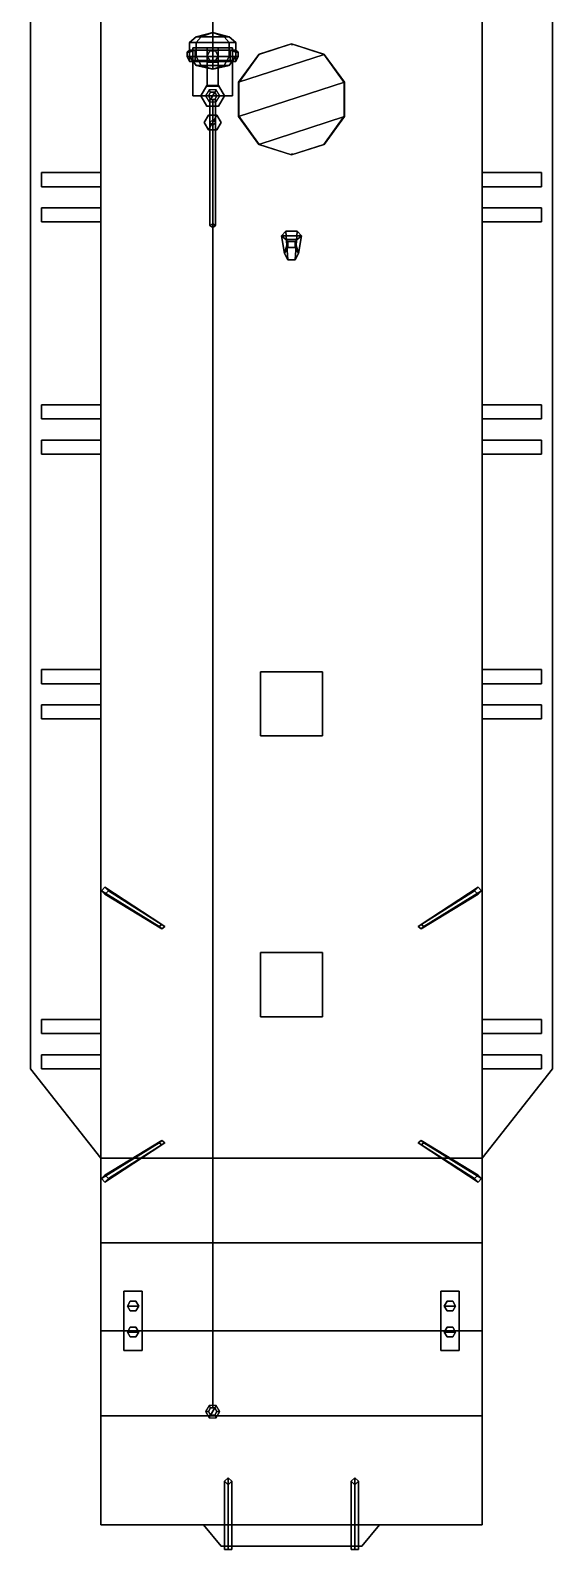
# Model space of a CAD drawing. Extents: x -3.7 to 3.7, y -18 to 18.2.
# Drawn here: x -3.71 to 3.71, y -17.96 to 3.62 of the extents above; entities that cross this region are included whole.
import ezdxf

# ---------------------------------------------------------------- set-up
doc = ezdxf.new("R2010")
doc.units = 0
doc.layers.get('0').update_dxf_attribs({"linetype": 'CONTINUOUS'})
doc.layers.add('RAILINGS', color=6, linetype='CONTINUOUS')

msp = doc.modelspace()

# ---------------------------------------------------------------- linework, layer by layer
for points in [[(-1.12, 14.2, 1.46), (-1.12, 3.37, 9.93), (-1.12, 3.37, 9.98), (-1.12, 14.25, 1.46)], [(-1.12, 14.25, 1.46), (-1.12, 3.37, 9.98), (-1.12, 3.37, 9.93), (-1.12, 14.2, 1.46)], [(-1.12, 13.937, 1.665), (-1.12, 3.23, 8.7), (-1.12, 3.19, 8.66), (-1.12, 14.2, 1.46)], [(-1.12, 14.2, 1.46), (-1.12, 3.19, 8.66), (-1.12, 3.23, 8.7), (-1.12, 13.937, 1.665)], [(-2.71, -12.4, 0.1), (-2.71, 8.91, 0.1), (-3.71, 7.65, 0.1), (-3.71, -11.13, 0.1)], [(-3.71, -11.13, -0.5), (-3.71, 7.65, -0.5), (-2.71, 8.91, -0.5), (-2.71, -12.4, -0.5)], [(-2.71, -12.4, 1.46), (-2.71, 8.91, 1.46), (-2.71, 8.91, 0.1), (-2.71, -12.4, 0.1)], [(-2.71, 8.91, -0.87), (2.71, 8.91, -0.87), (2.71, -12.4, -0.87), (-2.71, -12.4, -0.87)], [(2.71, -17.61, 1.46), (2.71, 8.91, 1.46), (-2.71, 8.91, 1.46), (-2.71, -17.61, 1.46)], [(-2.71, -12.4, -0.5), (-2.71, 8.91, -0.5), (-2.71, 8.91, -0.87), (-2.71, -12.4, -0.87)], [(2.71, -12.4, 0.1), (2.71, 8.91, 0.1), (2.71, 8.91, 1.46), (2.71, -12.4, 1.46)], [(2.71, 8.91, 0.1), (2.71, -12.4, 0.1), (3.71, -11.13, 0.1), (3.71, 7.65, 0.1)], [(3.71, 7.65, -0.5), (3.71, -11.13, -0.5), (2.71, -12.4, -0.5), (2.71, 8.91, -0.5)], [(2.71, -12.4, -0.87), (2.71, 8.91, -0.87), (2.71, 8.91, -0.5), (2.71, -12.4, -0.5)], [(-3.71, 7.65, 0.1), (-3.71, 7.65, -0.5), (-3.71, -11.13, -0.5), (-3.71, -11.13, 0.1)], [(3.71, -11.13, 0.1), (3.71, -11.13, -0.5), (3.71, 7.65, -0.5), (3.71, 7.65, 0.1)], [(-1.285, 3.53, 4.955), (-1.353, 3.45, 4.887), (-1.45, 3.45, 5.12), (-1.353, 3.53, 5.12)], [(-1.353, 3.53, 5.12), (-1.45, 3.45, 5.12), (-1.353, 3.45, 5.353), (-1.285, 3.53, 5.285)], [(-1.12, 3.59, 5.12), (-1.285, 3.53, 4.955), (-1.353, 3.53, 5.12), (-1.12, 3.59, 5.12)], [(-1.12, 3.59, 5.12), (-1.353, 3.53, 5.12), (-1.285, 3.53, 5.285), (-1.12, 3.59, 5.12)], [(-1.12, 3.53, 4.887), (-1.12, 3.45, 4.79), (-1.353, 3.45, 4.887), (-1.285, 3.53, 4.955)], [(-1.285, 3.53, 5.285), (-1.353, 3.45, 5.353), (-1.12, 3.45, 5.45), (-1.12, 3.53, 5.353)], [(-1.12, 3.59, 5.12), (-1.12, 3.53, 4.887), (-1.285, 3.53, 4.955), (-1.12, 3.59, 5.12)], [(-1.12, 3.59, 5.12), (-1.285, 3.53, 5.285), (-1.12, 3.53, 5.353), (-1.12, 3.59, 5.12)], [(-1.12, 3.59, 5.12), (-0.887, 3.53, 5.12), (-0.955, 3.53, 4.955), (-1.12, 3.59, 5.12)], [(-1.12, 3.59, 5.12), (-0.955, 3.53, 4.955), (-1.12, 3.53, 4.887), (-1.12, 3.59, 5.12)], [(-1.12, 3.59, 5.12), (-1.12, 3.53, 5.353), (-0.955, 3.53, 5.285), (-1.12, 3.59, 5.12)], [(-1.12, 3.59, 5.12), (-0.955, 3.53, 5.285), (-0.887, 3.53, 5.12), (-1.12, 3.59, 5.12)], [(-0.955, 3.53, 4.955), (-0.887, 3.45, 4.887), (-1.12, 3.45, 4.79), (-1.12, 3.53, 4.887)], [(-1.12, 3.53, 5.353), (-1.12, 3.45, 5.45), (-0.887, 3.45, 5.353), (-0.955, 3.53, 5.285)], [(-0.887, 3.53, 5.12), (-0.79, 3.45, 5.12), (-0.887, 3.45, 4.887), (-0.955, 3.53, 4.955)], [(-0.955, 3.53, 5.285), (-0.887, 3.45, 5.353), (-0.79, 3.45, 5.12), (-0.887, 3.53, 5.12)], [(-1.37, 3.34, 4.75), (-1.45, 3.34, 4.75), (-1.48, 3.31, 5.12), (-1.45, 3.31, 5.12)], [(-1.48, 3.25, 5.12), (-1.48, 3.31, 5.12), (-1.45, 3.34, 4.75), (-1.45, 3.18, 4.75)], [(-1.45, 3.31, 5.12), (-1.48, 3.31, 5.12), (-1.48, 3.25, 5.12), (-1.45, 3.25, 5.12)], [(-1.45, 3.25, 5.12), (-1.48, 3.25, 5.12), (-1.45, 3.18, 4.75), (-1.37, 3.18, 4.75)], [(-1.45, 3.25, 5.12), (-1.353, 3.25, 5.353), (-1.353, 3.45, 5.353), (-1.45, 3.45, 5.12)], [(-1.353, 3.25, 4.887), (-1.45, 3.25, 5.12), (-1.45, 3.45, 5.12), (-1.353, 3.45, 4.887)], [(-1.45, 3.34, 4.75), (-1.45, 3.34, 4.67), (-1.45, 3.18, 4.67), (-1.45, 3.18, 4.75)], [(-0.79, 3.34, 4.75), (-0.79, 3.34, 4.67), (-1.45, 3.34, 4.67), (-1.45, 3.34, 4.75)], [(-1.45, 3.18, 4.67), (-1.45, 3.34, 4.67), (-0.79, 3.34, 4.67), (-0.79, 3.18, 4.67)], [(-1.37, 3.18, 4.75), (-1.37, 3.34, 4.75), (-1.45, 3.31, 5.12), (-1.45, 3.25, 5.12)], [(-1.285, 3.12, 5.285), (-1.353, 3.25, 5.353), (-1.45, 3.25, 5.12), (-1.353, 3.12, 5.12)], [(-1.353, 3.12, 5.12), (-1.45, 3.25, 5.12), (-1.353, 3.25, 4.887), (-1.285, 3.12, 4.955)], [(-1.4, 3.37, 8.77), (-1.4, 3.19, 8.66), (-1.4, 2.69, 8.66), (-1.4, 2.69, 8.77)], [(-0.84, 3.37, 8.77), (-0.84, 3.19, 8.66), (-1.4, 3.19, 8.66), (-1.4, 3.37, 8.77)], [(-0.84, 2.69, 8.77), (-0.84, 3.37, 8.77), (-1.4, 3.37, 8.77), (-1.4, 2.69, 8.77)], [(-0.87, 3.18, 4.75), (-0.87, 3.34, 4.75), (-1.37, 3.34, 4.75), (-1.37, 3.18, 4.75)], [(-1.353, 3.25, 5.353), (-1.12, 3.25, 5.45), (-1.12, 3.45, 5.45), (-1.353, 3.45, 5.353)], [(-1.12, 3.25, 4.79), (-1.353, 3.25, 4.887), (-1.353, 3.45, 4.887), (-1.12, 3.45, 4.79)], [(-1.12, 3.12, 5.353), (-1.12, 3.25, 5.45), (-1.353, 3.25, 5.353), (-1.285, 3.12, 5.285)], [(-1.285, 3.12, 4.955), (-1.353, 3.25, 4.887), (-1.12, 3.25, 4.79), (-1.12, 3.12, 4.887)], [(-1.2, 3.17, 4.36), (-1.2, 3.37, 4.36), (-1.2, 2.83, 4.12), (-1.2, 2.83, 4.31)], [(-1.2, 2.83, 4.12), (-1.2, 3.37, 4.36), (-1.04, 3.37, 4.36), (-1.04, 2.83, 4.12)], [(-1.04, 3.17, 4.36), (-1.04, 3.37, 4.36), (-1.2, 3.37, 4.36), (-1.2, 3.17, 4.36)], [(-1.16, 3.329, 4.36), (-1.2, 3.26, 4.36), (-1.2, 3.26, 4.67), (-1.16, 3.329, 4.67)], [(-1.2, 3.26, 4.36), (-1.16, 3.191, 4.36), (-1.16, 3.191, 4.67), (-1.2, 3.26, 4.67)], [(-1.08, 3.329, 4.36), (-1.16, 3.329, 4.36), (-1.16, 3.329, 4.67), (-1.08, 3.329, 4.67)], [(-1.12, 3.25, 5.45), (-0.887, 3.25, 5.353), (-0.887, 3.45, 5.353), (-1.12, 3.45, 5.45)], [(-0.887, 3.25, 4.887), (-1.12, 3.25, 4.79), (-1.12, 3.45, 4.79), (-0.887, 3.45, 4.887)], [(-0.955, 3.12, 5.285), (-0.887, 3.25, 5.353), (-1.12, 3.25, 5.45), (-1.12, 3.12, 5.353)], [(-1.12, 3.12, 4.887), (-1.12, 3.25, 4.79), (-0.887, 3.25, 4.887), (-0.955, 3.12, 4.955)], [(-1.04, 3.26, 4.36), (-1.08, 3.329, 4.36), (-1.08, 3.329, 4.67), (-1.04, 3.26, 4.67)], [(-1.08, 3.191, 4.36), (-1.04, 3.26, 4.36), (-1.04, 3.26, 4.67), (-1.08, 3.191, 4.67)], [(-1.04, 2.83, 4.12), (-1.04, 3.37, 4.36), (-1.04, 3.17, 4.36), (-1.04, 2.83, 4.31)], [(-0.887, 3.12, 5.12), (-0.79, 3.25, 5.12), (-0.887, 3.25, 5.353), (-0.955, 3.12, 5.285)], [(-0.955, 3.12, 4.955), (-0.887, 3.25, 4.887), (-0.79, 3.25, 5.12), (-0.887, 3.12, 5.12)], [(-0.887, 3.25, 5.353), (-0.79, 3.25, 5.12), (-0.79, 3.45, 5.12), (-0.887, 3.45, 5.353)], [(-0.79, 3.25, 5.12), (-0.887, 3.25, 4.887), (-0.887, 3.45, 4.887), (-0.79, 3.45, 5.12)], [(-0.87, 3.34, 4.75), (-0.87, 3.18, 4.75), (-0.79, 3.25, 5.12), (-0.79, 3.31, 5.12)], [(-0.79, 3.31, 5.12), (-0.76, 3.31, 5.12), (-0.79, 3.34, 4.75), (-0.87, 3.34, 4.75)], [(-0.87, 3.18, 4.75), (-0.79, 3.18, 4.75), (-0.76, 3.25, 5.12), (-0.79, 3.25, 5.12)], [(-0.84, 2.69, 8.66), (-0.84, 3.19, 8.66), (-0.84, 3.37, 8.77), (-0.84, 2.69, 8.77)], [(-0.79, 3.18, 4.67), (-0.79, 3.34, 4.67), (-0.79, 3.34, 4.75), (-0.79, 3.18, 4.75)], [(-0.76, 3.31, 5.12), (-0.76, 3.25, 5.12), (-0.79, 3.18, 4.75), (-0.79, 3.34, 4.75)], [(-0.79, 3.25, 5.12), (-0.76, 3.25, 5.12), (-0.76, 3.31, 5.12), (-0.79, 3.31, 5.12)], [(0, 3.43, 3.32), (-0.464, 3.279, 3.32), (-0.751, 2.884, 3.32), (0.464, 3.279, 3.32)], [(-0.751, 2.884, 3.32), (-0.464, 3.279, 3.32), (-0.464, 3.279, 1.46), (-0.751, 2.884, 1.46)], [(0.464, 3.279, 3.32), (-0.751, 2.884, 3.32), (-0.751, 2.396, 3.32), (0.751, 2.884, 3.32)], [(-0.464, 3.279, 3.32), (0, 3.43, 3.32), (0, 3.43, 1.46), (-0.464, 3.279, 1.46)], [(0, 3.43, 3.32), (0.464, 3.279, 3.32), (0.464, 3.279, 1.46), (0, 3.43, 1.46)], [(0.464, 3.279, 3.32), (0.751, 2.884, 3.32), (0.751, 2.884, 1.46), (0.464, 3.279, 1.46)], [(-1.45, 3.18, 4.75), (-1.45, 3.18, 4.67), (-0.79, 3.18, 4.67), (-0.79, 3.18, 4.75)], [(-1.4, 2.69, 8.66), (-1.4, 3.19, 8.66), (-0.84, 3.19, 8.66), (-0.84, 2.69, 8.66)], [(-1.12, 3.07, 5.12), (-1.285, 3.12, 5.285), (-1.353, 3.12, 5.12), (-1.12, 3.07, 5.12)], [(-1.12, 3.07, 5.12), (-1.353, 3.12, 5.12), (-1.285, 3.12, 4.955), (-1.12, 3.07, 5.12)], [(-1.12, 3.07, 5.12), (-1.12, 3.12, 5.353), (-1.285, 3.12, 5.285), (-1.12, 3.07, 5.12)], [(-1.12, 3.07, 5.12), (-1.285, 3.12, 4.955), (-1.12, 3.12, 4.887), (-1.12, 3.07, 5.12)], [(-1.04, 2.83, 4.31), (-1.04, 3.17, 4.36), (-1.2, 3.17, 4.36), (-1.2, 2.83, 4.31)], [(-1.16, 3.191, 4.36), (-1.08, 3.191, 4.36), (-1.08, 3.191, 4.67), (-1.16, 3.191, 4.67)], [(-1.12, 3.07, 5.12), (-0.887, 3.12, 5.12), (-0.955, 3.12, 5.285), (-1.12, 3.07, 5.12)], [(-1.12, 3.07, 5.12), (-0.955, 3.12, 5.285), (-1.12, 3.12, 5.353), (-1.12, 3.07, 5.12)], [(-1.12, 3.07, 5.12), (-1.12, 3.12, 4.887), (-0.955, 3.12, 4.955), (-1.12, 3.07, 5.12)], [(-1.12, 3.07, 5.12), (-0.955, 3.12, 4.955), (-0.887, 3.12, 5.12), (-1.12, 3.07, 5.12)], [(-1.205, 2.837, 4.11), (-1.29, 2.69, 4.11), (-1.29, 2.69, 4.31), (-1.205, 2.837, 4.31)], [(-1.29, 2.69, 4.31), (-0.95, 2.69, 4.31), (-1.035, 2.837, 4.31), (-1.205, 2.837, 4.31)], [(-1.205, 2.837, 4.11), (-1.035, 2.837, 4.11), (-0.95, 2.69, 4.11), (-1.29, 2.69, 4.11)], [(-1.035, 2.837, 4.11), (-1.205, 2.837, 4.11), (-1.205, 2.837, 4.31), (-1.035, 2.837, 4.31)], [(-0.95, 2.69, 4.11), (-1.035, 2.837, 4.11), (-1.035, 2.837, 4.31), (-0.95, 2.69, 4.31)], [(-0.751, 2.396, 3.32), (-0.751, 2.884, 3.32), (-0.751, 2.884, 1.46), (-0.751, 2.396, 1.46)], [(0.751, 2.884, 3.32), (-0.751, 2.396, 3.32), (-0.464, 2.001, 3.32), (0.751, 2.396, 3.32)], [(0.751, 2.884, 3.32), (0.751, 2.396, 3.32), (0.751, 2.396, 1.46), (0.751, 2.884, 1.46)], [(-1.4, 2.69, 8.77), (-1.4, 2.69, 8.66), (-0.84, 2.69, 8.66), (-0.84, 2.69, 8.77)], [(-1.29, 2.69, 4.11), (-1.205, 2.543, 4.11), (-1.205, 2.543, 4.31), (-1.29, 2.69, 4.31)], [(-1.205, 2.543, 4.31), (-1.035, 2.543, 4.31), (-0.95, 2.69, 4.31), (-1.29, 2.69, 4.31)], [(-1.29, 2.69, 4.11), (-0.95, 2.69, 4.11), (-1.035, 2.543, 4.11), (-1.205, 2.543, 4.11)], [(-1.17, 2.777, 1.46), (-1.22, 2.69, 1.46), (-1.18, 2.69, 10.87), (-1.15, 2.742, 10.87)], [(-1.22, 2.69, 1.46), (-1.17, 2.603, 1.46), (-1.15, 2.638, 10.87), (-1.18, 2.69, 10.87)], [(-1.15, 2.638, 10.87), (-1.09, 2.742, 10.87), (-1.15, 2.742, 10.87), (-1.18, 2.69, 10.87)], [(-1.07, 2.777, 1.46), (-1.17, 2.777, 1.46), (-1.15, 2.742, 10.87), (-1.09, 2.742, 10.87)], [(-1.17, 2.603, 1.46), (-1.07, 2.603, 1.46), (-1.09, 2.638, 10.87), (-1.15, 2.638, 10.87)], [(-1.16, 0.85, 8.18), (-1.12, 0.87, 8.22), (-1.12, 2.64, 6.78), (-1.16, 2.64, 6.74)], [(-1.12, 0.82, 8.14), (-1.16, 0.85, 8.18), (-1.16, 2.64, 6.74), (-1.12, 2.64, 6.7)], [(-1.09, 2.638, 10.87), (-1.06, 2.69, 10.87), (-1.09, 2.742, 10.87), (-1.15, 2.638, 10.87)], [(-1.12, -14.065, 7.264), (-1.12, 2.64, 9.82), (-1.12, 2.64, 9.87), (-1.12, -14.07, 7.31)], [(-1.12, -14.07, 7.31), (-1.12, 2.64, 9.87), (-1.12, 2.64, 9.82), (-1.12, -14.065, 7.264)], [(-1.12, -14.01, 6.76), (-1.12, 2.64, 9.56), (-1.12, 2.64, 9.52), (-1.12, -14.01, 6.72)], [(-1.12, -14.01, 6.72), (-1.12, 2.64, 9.52), (-1.12, 2.64, 9.56), (-1.12, -14.01, 6.76)], [(-1.12, 0.87, 8.22), (-1.08, 0.85, 8.18), (-1.08, 2.64, 6.74), (-1.12, 2.64, 6.78)], [(-1.08, 0.85, 8.18), (-1.12, 0.82, 8.14), (-1.12, 2.64, 6.7), (-1.08, 2.64, 6.74)], [(-1.12, 0.96, 8.11), (-1.12, 2.64, 8.56), (-1.12, 2.64, 8.6), (-1.12, 0.96, 8.15)], [(-1.12, 0.96, 8.15), (-1.12, 2.64, 8.6), (-1.12, 2.64, 8.56), (-1.12, 0.96, 8.11)], [(-1.02, 2.69, 1.46), (-1.07, 2.777, 1.46), (-1.09, 2.742, 10.87), (-1.06, 2.69, 10.87)], [(-1.07, 2.603, 1.46), (-1.02, 2.69, 1.46), (-1.06, 2.69, 10.87), (-1.09, 2.638, 10.87)], [(-1.035, 2.543, 4.11), (-0.95, 2.69, 4.11), (-0.95, 2.69, 4.31), (-1.035, 2.543, 4.31)], [(-1.18, 2.414, 1.46), (-1.24, 2.31, 1.46), (-1.24, 2.31, 2.11), (-1.18, 2.414, 2.11)], [(-1.18, 2.206, 2.11), (-1.06, 2.414, 2.11), (-1.18, 2.414, 2.11), (-1.24, 2.31, 2.11)], [(-1.205, 2.543, 4.11), (-1.035, 2.543, 4.11), (-1.035, 2.543, 4.31), (-1.205, 2.543, 4.31)], [(-1.06, 2.414, 1.46), (-1.18, 2.414, 1.46), (-1.18, 2.414, 2.11), (-1.06, 2.414, 2.11)], [(-1.06, 2.206, 2.11), (-1, 2.31, 2.11), (-1.06, 2.414, 2.11), (-1.18, 2.206, 2.11)], [(-1, 2.31, 1.46), (-1.06, 2.414, 1.46), (-1.06, 2.414, 2.11), (-1, 2.31, 2.11)], [(-0.464, 2.001, 3.32), (-0.751, 2.396, 3.32), (-0.751, 2.396, 1.46), (-0.464, 2.001, 1.46)], [(0.751, 2.396, 3.32), (-0.464, 2.001, 3.32), (0, 1.85, 3.32), (0.464, 2.001, 3.32)], [(0.751, 2.396, 3.32), (0.464, 2.001, 3.32), (0.464, 2.001, 1.46), (0.751, 2.396, 1.46)], [(-1.24, 2.31, 1.46), (-1.18, 2.206, 1.46), (-1.18, 2.206, 2.11), (-1.24, 2.31, 2.11)], [(-1.18, 2.206, 1.46), (-1.06, 2.206, 1.46), (-1.06, 2.206, 2.11), (-1.18, 2.206, 2.11)], [(-1.12, 2.35, 2.11), (-1.16, 2.31, 2.11), (-1.16, 2.31, 2.27), (-1.12, 2.35, 2.27)], [(-1.12, 2.27, 2.27), (-1.08, 2.31, 2.27), (-1.12, 2.35, 2.27), (-1.16, 2.31, 2.27)], [(-1.16, 2.31, 2.11), (-1.12, 2.27, 2.11), (-1.12, 2.27, 2.27), (-1.16, 2.31, 2.27)], [(-1.08, 2.31, 2.11), (-1.12, 2.35, 2.11), (-1.12, 2.35, 2.27), (-1.08, 2.31, 2.27)], [(-1.12, 2.27, 2.11), (-1.08, 2.31, 2.11), (-1.08, 2.31, 2.27), (-1.12, 2.27, 2.27)], [(-1.12, -13.233, 7.391), (-1.12, 2.27, 2.26), (-1.12, 2.27, 2.23), (-1.12, -13.411, 7.364)], [(-1.12, -13.411, 7.364), (-1.12, 2.27, 2.23), (-1.12, 2.27, 2.26), (-1.12, -13.233, 7.391)], [(-1.12, -13.303, 6.839), (-1.12, 2.27, 2.23), (-1.12, 1.26, 2.561), (-1.12, -13.18, 6.86)], [(-1.12, -13.18, 6.86), (-1.12, 1.26, 2.561), (-1.12, 2.27, 2.23), (-1.12, -13.303, 6.839)], [(-1.06, 2.206, 1.46), (-1, 2.31, 1.46), (-1, 2.31, 2.11), (-1.06, 2.206, 2.11)], [(0, 1.85, 3.32), (-0.464, 2.001, 3.32), (-0.464, 2.001, 1.46), (0, 1.85, 1.46)], [(0.464, 2.001, 3.32), (0, 1.85, 3.32), (0, 1.85, 1.46), (0.464, 2.001, 1.46)], [(-3.55, 1.4, 0.1), (-3.55, 1.6, 0.1), (-2.71, 1.6, 0.75), (-2.71, 1.4, 0.75)], [(-2.71, 1.4, 0.75), (-2.71, 1.6, 0.75), (-3.55, 1.6, 0.1), (-3.55, 1.4, 0.1)], [(2.71, 1.4, 0.75), (2.71, 1.6, 0.75), (3.55, 1.6, 0.1), (3.55, 1.4, 0.1)], [(3.55, 1.4, 0.1), (3.55, 1.6, 0.1), (2.71, 1.6, 0.75), (2.71, 1.4, 0.75)], [(-3.55, 0.9, 0.1), (-3.55, 1.1, 0.1), (-2.71, 1.1, 0.75), (-2.71, 0.9, 0.75)], [(-2.71, 0.9, 0.75), (-2.71, 1.1, 0.75), (-3.55, 1.1, 0.1), (-3.55, 0.9, 0.1)], [(2.71, 0.9, 0.75), (2.71, 1.1, 0.75), (3.55, 1.1, 0.1), (3.55, 0.9, 0.1)], [(3.55, 0.9, 0.1), (3.55, 1.1, 0.1), (2.71, 1.1, 0.75), (2.71, 0.9, 0.75)], [(-1.16, 0.85, 8.18), (-1.12, 0.82, 8.14), (-1.08, 0.85, 8.18), (-1.12, 0.87, 8.22)], [(-0.1, 0.45, 2.84), (-0.05, 0.363, 2.99), (-0.08, 0.77, 3.26), (-0.14, 0.7, 2.88)], [(-0.08, 0.77, 3.26), (0.08, 0.77, 3.26), (0.14, 0.7, 2.88), (-0.14, 0.7, 2.88)], [(-0.05, 0.62, 2.53), (-0.1, 0.45, 2.84), (-0.14, 0.7, 2.88), (-0.08, 0.65, 2.55)], [(-0.14, 0.7, 2.88), (0.14, 0.7, 2.88), (0.08, 0.65, 2.55), (-0.08, 0.65, 2.55)], [(-0.05, 0.363, 2.99), (0.05, 0.363, 2.99), (0.08, 0.77, 3.26), (-0.08, 0.77, 3.26)], [(0.05, 0.62, 2.53), (-0.05, 0.62, 2.53), (-0.08, 0.65, 2.55), (0.08, 0.65, 2.55)], [(0.05, 0.363, 2.99), (0.1, 0.45, 2.84), (0.14, 0.7, 2.88), (0.08, 0.77, 3.26)], [(0.1, 0.45, 2.84), (0.05, 0.62, 2.53), (0.08, 0.65, 2.55), (0.14, 0.7, 2.88)], [(-0.05, 0.537, 2.46), (-0.1, 0.45, 2.46), (-0.1, 0.45, 2.84), (-0.05, 0.62, 2.53)], [(-0.05, 0.537, 1.46), (-0.1, 0.45, 1.46), (-0.1, 0.45, 2.46), (-0.05, 0.537, 2.46)], [(-0.1, 0.45, 1.46), (-0.05, 0.363, 1.46), (-0.05, 0.363, 2.46), (-0.1, 0.45, 2.46)], [(-0.1, 0.45, 2.46), (-0.05, 0.363, 2.46), (-0.05, 0.363, 2.99), (-0.1, 0.45, 2.84)], [(0.05, 0.537, 2.46), (-0.05, 0.537, 2.46), (-0.05, 0.62, 2.53), (0.05, 0.62, 2.53)], [(0.05, 0.537, 1.46), (-0.05, 0.537, 1.46), (-0.05, 0.537, 2.46), (0.05, 0.537, 2.46)], [(0.1, 0.45, 2.46), (0.05, 0.537, 2.46), (0.05, 0.62, 2.53), (0.1, 0.45, 2.84)], [(0.1, 0.45, 1.46), (0.05, 0.537, 1.46), (0.05, 0.537, 2.46), (0.1, 0.45, 2.46)], [(0.05, 0.363, 1.46), (0.1, 0.45, 1.46), (0.1, 0.45, 2.46), (0.05, 0.363, 2.46)], [(0.05, 0.363, 2.46), (0.1, 0.45, 2.46), (0.1, 0.45, 2.84), (0.05, 0.363, 2.99)], [(-0.05, 0.363, 1.46), (0.05, 0.363, 1.46), (0.05, 0.363, 2.46), (-0.05, 0.363, 2.46)], [(-0.05, 0.363, 2.46), (0.05, 0.363, 2.46), (0.05, 0.363, 2.99), (-0.05, 0.363, 2.99)], [(-2.71, -1.9, 0.75), (-2.71, -1.7, 0.75), (-3.55, -1.7, 0.1), (-3.55, -1.9, 0.1)], [(-3.55, -1.9, 0.1), (-3.55, -1.7, 0.1), (-2.71, -1.7, 0.75), (-2.71, -1.9, 0.75)], [(3.55, -1.9, 0.1), (3.55, -1.7, 0.1), (2.71, -1.7, 0.75), (2.71, -1.9, 0.75)], [(2.71, -1.9, 0.75), (2.71, -1.7, 0.75), (3.55, -1.7, 0.1), (3.55, -1.9, 0.1)], [(-2.71, -2.4, 0.75), (-2.71, -2.2, 0.75), (-3.55, -2.2, 0.1), (-3.55, -2.4, 0.1)], [(-3.55, -2.4, 0.1), (-3.55, -2.2, 0.1), (-2.71, -2.2, 0.75), (-2.71, -2.4, 0.75)], [(3.55, -2.4, 0.1), (3.55, -2.2, 0.1), (2.71, -2.2, 0.75), (2.71, -2.4, 0.75)], [(2.71, -2.4, 0.75), (2.71, -2.2, 0.75), (3.55, -2.2, 0.1), (3.55, -2.4, 0.1)], [(-3.55, -5.66, 0.1), (-3.55, -5.46, 0.1), (-2.71, -5.46, 0.75), (-2.71, -5.66, 0.75)], [(-2.71, -5.66, 0.75), (-2.71, -5.46, 0.75), (-3.55, -5.46, 0.1), (-3.55, -5.66, 0.1)], [(0.44, -6.4, 1.57), (0.44, -5.49, 1.57), (-0.44, -5.49, 1.57), (-0.44, -6.4, 1.57)], [(0.44, -5.49, 1.57), (0.44, -5.49, 1.46), (-0.44, -5.49, 1.46), (-0.44, -5.49, 1.57)], [(-0.44, -5.49, 1.57), (-0.44, -5.49, 1.46), (-0.44, -6.4, 1.46), (-0.44, -6.4, 1.57)], [(0.44, -6.4, 1.46), (0.44, -5.49, 1.46), (0.44, -5.49, 1.57), (0.44, -6.4, 1.57)], [(2.71, -5.66, 0.75), (2.71, -5.46, 0.75), (3.55, -5.46, 0.1), (3.55, -5.66, 0.1)], [(3.55, -5.66, 0.1), (3.55, -5.46, 0.1), (2.71, -5.46, 0.75), (2.71, -5.66, 0.75)], [(-3.55, -6.16, 0.1), (-3.55, -5.96, 0.1), (-2.71, -5.96, 0.75), (-2.71, -6.16, 0.75)], [(-2.71, -6.16, 0.75), (-2.71, -5.96, 0.75), (-3.55, -5.96, 0.1), (-3.55, -6.16, 0.1)], [(2.71, -6.16, 0.75), (2.71, -5.96, 0.75), (3.55, -5.96, 0.1), (3.55, -6.16, 0.1)], [(3.55, -6.16, 0.1), (3.55, -5.96, 0.1), (2.71, -5.96, 0.75), (2.71, -6.16, 0.75)], [(-0.44, -6.4, 1.57), (-0.44, -6.4, 1.46), (0.44, -6.4, 1.46), (0.44, -6.4, 1.57)], [(-2.65, -8.55, 1.46), (-2.7, -8.6, 1.46), (-2.7, -8.6, 3.149), (-2.65, -8.55, 3.19)], [(-1.88, -9.11, 3.82), (-1.84, -9.08, 3.88), (-2.65, -8.55, 3.19), (-2.7, -8.6, 3.149)], [(-2.7, -8.6, 1.46), (-2.65, -8.65, 1.46), (-2.65, -8.65, 3.108), (-2.7, -8.6, 3.149)], [(-1.84, -9.14, 3.75), (-1.88, -9.11, 3.82), (-2.7, -8.6, 3.149), (-2.65, -8.65, 3.108)], [(-2.6, -8.6, 1.46), (-2.65, -8.55, 1.46), (-2.65, -8.55, 3.19), (-2.6, -8.6, 3.149)], [(-1.84, -9.08, 3.88), (-1.8, -9.11, 3.82), (-2.6, -8.6, 3.149), (-2.65, -8.55, 3.19)], [(-2.65, -8.65, 1.46), (-2.6, -8.6, 1.46), (-2.6, -8.6, 3.149), (-2.65, -8.65, 3.108)], [(-1.8, -9.11, 3.82), (-1.84, -9.14, 3.75), (-2.65, -8.65, 3.108), (-2.6, -8.6, 3.149)], [(1.8, -9.11, 3.82), (1.84, -9.08, 3.88), (2.65, -8.55, 3.19), (2.6, -8.6, 3.149)], [(1.84, -9.14, 3.75), (1.8, -9.11, 3.82), (2.6, -8.6, 3.149), (2.65, -8.65, 3.108)], [(1.84, -9.08, 3.88), (1.88, -9.11, 3.82), (2.7, -8.6, 3.149), (2.65, -8.55, 3.19)], [(1.88, -9.11, 3.82), (1.84, -9.14, 3.75), (2.65, -8.65, 3.108), (2.7, -8.6, 3.149)], [(2.65, -8.55, 1.46), (2.6, -8.6, 1.46), (2.6, -8.6, 3.149), (2.65, -8.55, 3.19)], [(2.6, -8.6, 1.46), (2.65, -8.65, 1.46), (2.65, -8.65, 3.108), (2.6, -8.6, 3.149)], [(2.7, -8.6, 1.46), (2.65, -8.55, 1.46), (2.65, -8.55, 3.19), (2.7, -8.6, 3.149)], [(2.65, -8.65, 1.46), (2.7, -8.6, 1.46), (2.7, -8.6, 3.149), (2.65, -8.65, 3.108)], [(-1.84, -9.14, 3.75), (-1.8, -9.11, 3.82), (-1.84, -9.08, 3.88), (-1.88, -9.11, 3.82)], [(1.84, -9.14, 3.75), (1.88, -9.11, 3.82), (1.84, -9.08, 3.88), (1.8, -9.11, 3.82)], [(-0.44, -9.48, 1.57), (-0.44, -9.48, 1.46), (-0.44, -10.39, 1.46), (-0.44, -10.39, 1.57)], [(0.44, -9.48, 1.57), (0.44, -9.48, 1.46), (-0.44, -9.48, 1.46), (-0.44, -9.48, 1.57)], [(0.44, -10.39, 1.57), (0.44, -9.48, 1.57), (-0.44, -9.48, 1.57), (-0.44, -10.39, 1.57)], [(0.44, -10.39, 1.46), (0.44, -9.48, 1.46), (0.44, -9.48, 1.57), (0.44, -10.39, 1.57)], [(-2.71, -10.63, 0.75), (-2.71, -10.43, 0.75), (-3.55, -10.43, 0.1), (-3.55, -10.63, 0.1)], [(-3.55, -10.63, 0.1), (-3.55, -10.43, 0.1), (-2.71, -10.43, 0.75), (-2.71, -10.63, 0.75)], [(-0.44, -10.39, 1.57), (-0.44, -10.39, 1.46), (0.44, -10.39, 1.46), (0.44, -10.39, 1.57)], [(3.55, -10.63, 0.1), (3.55, -10.43, 0.1), (2.71, -10.43, 0.75), (2.71, -10.63, 0.75)], [(2.71, -10.63, 0.75), (2.71, -10.43, 0.75), (3.55, -10.43, 0.1), (3.55, -10.63, 0.1)], [(-2.71, -11.13, 0.75), (-2.71, -10.93, 0.75), (-3.55, -10.93, 0.1), (-3.55, -11.13, 0.1)], [(-3.55, -11.13, 0.1), (-3.55, -10.93, 0.1), (-2.71, -10.93, 0.75), (-2.71, -11.13, 0.75)], [(3.55, -11.13, 0.1), (3.55, -10.93, 0.1), (2.71, -10.93, 0.75), (2.71, -11.13, 0.75)], [(2.71, -11.13, 0.75), (2.71, -10.93, 0.75), (3.55, -10.93, 0.1), (3.55, -11.13, 0.1)], [(-3.71, -11.13, 0.1), (-3.71, -11.13, -0.5), (-2.71, -12.4, -0.5), (-2.71, -12.4, 0.1)], [(2.71, -12.4, 0.1), (2.71, -12.4, -0.5), (3.71, -11.13, -0.5), (3.71, -11.13, 0.1)], [(-1.88, -12.18, 3.82), (-1.84, -12.15, 3.75), (-2.65, -12.64, 3.108), (-2.7, -12.69, 3.149)], [(-1.84, -12.21, 3.88), (-1.88, -12.18, 3.82), (-2.7, -12.69, 3.149), (-2.65, -12.74, 3.19)], [(-1.84, -12.15, 3.75), (-1.8, -12.18, 3.82), (-2.6, -12.69, 3.149), (-2.65, -12.64, 3.108)], [(-1.8, -12.18, 3.82), (-1.84, -12.21, 3.88), (-2.65, -12.74, 3.19), (-2.6, -12.69, 3.149)], [(-1.84, -12.15, 3.75), (-1.88, -12.18, 3.82), (-1.84, -12.21, 3.88), (-1.8, -12.18, 3.82)], [(1.8, -12.18, 3.82), (1.84, -12.15, 3.75), (2.65, -12.64, 3.108), (2.6, -12.69, 3.149)], [(1.84, -12.15, 3.75), (1.8, -12.18, 3.82), (1.84, -12.21, 3.88), (1.88, -12.18, 3.82)], [(1.84, -12.21, 3.88), (1.8, -12.18, 3.82), (2.6, -12.69, 3.149), (2.65, -12.74, 3.19)], [(1.84, -12.15, 3.75), (1.88, -12.18, 3.82), (2.7, -12.69, 3.149), (2.65, -12.64, 3.108)], [(1.88, -12.18, 3.82), (1.84, -12.21, 3.88), (2.65, -12.74, 3.19), (2.7, -12.69, 3.149)], [(-2.71, -13.6, -0.72), (-2.71, -12.4, -0.87), (2.71, -12.4, -0.87), (2.71, -13.6, -0.72)], [(-2.71, -13.6, 1.46), (-2.71, -12.4, 1.46), (-2.71, -12.4, -0.87), (-2.71, -13.6, -0.72)], [(2.71, -13.6, -0.72), (2.71, -12.4, -0.87), (2.71, -12.4, 1.46), (2.71, -13.6, 1.46)], [(-2.65, -12.64, 1.46), (-2.7, -12.69, 1.46), (-2.7, -12.69, 3.149), (-2.65, -12.64, 3.108)], [(-2.7, -12.69, 1.46), (-2.65, -12.74, 1.46), (-2.65, -12.74, 3.19), (-2.7, -12.69, 3.149)], [(-2.6, -12.69, 1.46), (-2.65, -12.64, 1.46), (-2.65, -12.64, 3.108), (-2.6, -12.69, 3.149)], [(-2.65, -12.74, 1.46), (-2.6, -12.69, 1.46), (-2.6, -12.69, 3.149), (-2.65, -12.74, 3.19)], [(-2.71, -14.85, -0.63), (-2.71, -13.6, -0.72), (2.71, -13.6, -0.72), (2.71, -14.85, -0.63)], [(-2.71, -14.85, 1.46), (-2.71, -13.6, 1.46), (-2.71, -13.6, -0.72), (-2.71, -14.85, -0.63)], [(2.71, -14.85, -0.63), (2.71, -13.6, -0.72), (2.71, -13.6, 1.46), (2.71, -14.85, 1.46)], [(-1.12, -14.885, 6.844), (-1.12, -14.01, 6.76), (-1.12, -14.01, 6.72), (-1.12, -14.95, 6.81)], [(-1.12, -14.95, 6.81), (-1.12, -14.01, 6.72), (-1.12, -14.01, 6.76), (-1.12, -14.885, 6.844)], [(-1.12, -14.07, 7.31), (-1.12, -14.01, 6.76), (-1.12, -14.051, 6.764), (-1.12, -14.09, 7.26)], [(-1.12, -14.09, 7.26), (-1.12, -14.051, 6.764), (-1.12, -14.01, 6.76), (-1.12, -14.07, 7.31)], [(-1.12, -14.95, 6.85), (-1.12, -14.07, 7.31), (-1.12, -14.09, 7.26), (-1.12, -14.95, 6.81)], [(-1.12, -14.95, 6.81), (-1.12, -14.09, 7.26), (-1.12, -14.07, 7.31), (-1.12, -14.95, 6.85)], [(-2.38, -14.29, 1.6), (-2.38, -14.29, 1.46), (-2.38, -15.13, 1.46), (-2.38, -15.13, 1.6)], [(-2.12, -14.29, 1.6), (-2.12, -14.29, 1.46), (-2.38, -14.29, 1.46), (-2.38, -14.29, 1.6)], [(-2.12, -15.13, 1.6), (-2.12, -14.29, 1.6), (-2.38, -14.29, 1.6), (-2.38, -15.13, 1.6)], [(-2.33, -14.5, 1.79), (-2.17, -14.5, 1.79), (-2.21, -14.431, 1.79), (-2.29, -14.431, 1.79)], [(-2.29, -14.431, 1.6), (-2.33, -14.5, 1.6), (-2.33, -14.5, 1.79), (-2.29, -14.431, 1.79)], [(-2.21, -14.431, 1.6), (-2.29, -14.431, 1.6), (-2.29, -14.431, 1.79), (-2.21, -14.431, 1.79)], [(-2.17, -14.5, 1.6), (-2.21, -14.431, 1.6), (-2.21, -14.431, 1.79), (-2.17, -14.5, 1.79)], [(-2.12, -15.13, 1.46), (-2.12, -14.29, 1.46), (-2.12, -14.29, 1.6), (-2.12, -15.13, 1.6)], [(2.12, -14.29, 1.6), (2.12, -14.29, 1.46), (2.12, -15.13, 1.46), (2.12, -15.13, 1.6)], [(2.38, -15.13, 1.6), (2.38, -14.29, 1.6), (2.12, -14.29, 1.6), (2.12, -15.13, 1.6)], [(2.38, -14.29, 1.6), (2.38, -14.29, 1.46), (2.12, -14.29, 1.46), (2.12, -14.29, 1.6)], [(2.21, -14.431, 1.6), (2.17, -14.5, 1.6), (2.17, -14.5, 1.79), (2.21, -14.431, 1.79)], [(2.17, -14.5, 1.79), (2.33, -14.5, 1.79), (2.29, -14.431, 1.79), (2.21, -14.431, 1.79)], [(2.29, -14.431, 1.6), (2.21, -14.431, 1.6), (2.21, -14.431, 1.79), (2.29, -14.431, 1.79)], [(2.33, -14.5, 1.6), (2.29, -14.431, 1.6), (2.29, -14.431, 1.79), (2.33, -14.5, 1.79)], [(2.38, -15.13, 1.46), (2.38, -14.29, 1.46), (2.38, -14.29, 1.6), (2.38, -15.13, 1.6)], [(-2.29, -14.569, 1.79), (-2.21, -14.569, 1.79), (-2.17, -14.5, 1.79), (-2.33, -14.5, 1.79)], [(-2.33, -14.5, 1.6), (-2.29, -14.569, 1.6), (-2.29, -14.569, 1.79), (-2.33, -14.5, 1.79)], [(-2.29, -14.569, 1.6), (-2.21, -14.569, 1.6), (-2.21, -14.569, 1.79), (-2.29, -14.569, 1.79)], [(-2.21, -14.569, 1.6), (-2.17, -14.5, 1.6), (-2.17, -14.5, 1.79), (-2.21, -14.569, 1.79)], [(2.17, -14.5, 1.6), (2.21, -14.569, 1.6), (2.21, -14.569, 1.79), (2.17, -14.5, 1.79)], [(2.21, -14.569, 1.79), (2.29, -14.569, 1.79), (2.33, -14.5, 1.79), (2.17, -14.5, 1.79)], [(2.21, -14.569, 1.6), (2.29, -14.569, 1.6), (2.29, -14.569, 1.79), (2.21, -14.569, 1.79)], [(2.29, -14.569, 1.6), (2.33, -14.5, 1.6), (2.33, -14.5, 1.79), (2.29, -14.569, 1.79)], [(-2.71, -16.06, -0.4), (-2.71, -14.85, -0.63), (2.71, -14.85, -0.63), (2.71, -16.06, -0.4)], [(-2.71, -16.06, 1.46), (-2.71, -14.85, 1.46), (-2.71, -14.85, -0.63), (-2.71, -16.06, -0.4)], [(-2.29, -14.801, 1.6), (-2.33, -14.87, 1.6), (-2.33, -14.87, 1.79), (-2.29, -14.801, 1.79)], [(-2.33, -14.87, 1.79), (-2.17, -14.87, 1.79), (-2.21, -14.801, 1.79), (-2.29, -14.801, 1.79)], [(-2.33, -14.87, 1.6), (-2.29, -14.939, 1.6), (-2.29, -14.939, 1.79), (-2.33, -14.87, 1.79)], [(-2.29, -14.939, 1.79), (-2.21, -14.939, 1.79), (-2.17, -14.87, 1.79), (-2.33, -14.87, 1.79)], [(-2.21, -14.801, 1.6), (-2.29, -14.801, 1.6), (-2.29, -14.801, 1.79), (-2.21, -14.801, 1.79)], [(-2.17, -14.87, 1.6), (-2.21, -14.801, 1.6), (-2.21, -14.801, 1.79), (-2.17, -14.87, 1.79)], [(-2.21, -14.939, 1.6), (-2.17, -14.87, 1.6), (-2.17, -14.87, 1.79), (-2.21, -14.939, 1.79)], [(2.17, -14.87, 1.79), (2.33, -14.87, 1.79), (2.29, -14.801, 1.79), (2.21, -14.801, 1.79)], [(2.21, -14.801, 1.6), (2.17, -14.87, 1.6), (2.17, -14.87, 1.79), (2.21, -14.801, 1.79)], [(2.21, -14.939, 1.79), (2.29, -14.939, 1.79), (2.33, -14.87, 1.79), (2.17, -14.87, 1.79)], [(2.17, -14.87, 1.6), (2.21, -14.939, 1.6), (2.21, -14.939, 1.79), (2.17, -14.87, 1.79)], [(2.29, -14.801, 1.6), (2.21, -14.801, 1.6), (2.21, -14.801, 1.79), (2.29, -14.801, 1.79)], [(2.33, -14.87, 1.6), (2.29, -14.801, 1.6), (2.29, -14.801, 1.79), (2.33, -14.87, 1.79)], [(2.29, -14.939, 1.6), (2.33, -14.87, 1.6), (2.33, -14.87, 1.79), (2.29, -14.939, 1.79)], [(2.71, -16.06, -0.4), (2.71, -14.85, -0.63), (2.71, -14.85, 1.46), (2.71, -16.06, 1.46)], [(-2.29, -14.939, 1.6), (-2.21, -14.939, 1.6), (-2.21, -14.939, 1.79), (-2.29, -14.939, 1.79)], [(-1.12, -15.95, 6.67), (-1.12, -14.95, 6.81), (-1.12, -14.95, 6.85), (-1.12, -15.95, 6.7)], [(-1.12, -15.95, 6.7), (-1.12, -14.95, 6.85), (-1.12, -14.95, 6.81), (-1.12, -15.95, 6.67)], [(2.21, -14.939, 1.6), (2.29, -14.939, 1.6), (2.29, -14.939, 1.79), (2.21, -14.939, 1.79)], [(-2.38, -15.13, 1.6), (-2.38, -15.13, 1.46), (-2.12, -15.13, 1.46), (-2.12, -15.13, 1.6)], [(2.12, -15.13, 1.6), (2.12, -15.13, 1.46), (2.38, -15.13, 1.46), (2.38, -15.13, 1.6)], [(-1.17, -15.913, 1.46), (-1.22, -16, 1.46), (-1.18, -16, 6.79), (-1.15, -15.948, 6.79)], [(-1.15, -16.052, 6.79), (-1.09, -15.948, 6.79), (-1.15, -15.948, 6.79), (-1.18, -16, 6.79)], [(-1.07, -15.913, 1.46), (-1.17, -15.913, 1.46), (-1.15, -15.948, 6.79), (-1.09, -15.948, 6.79)], [(-1.09, -16.052, 6.79), (-1.06, -16, 6.79), (-1.09, -15.948, 6.79), (-1.15, -16.052, 6.79)], [(-1.02, -16, 1.46), (-1.07, -15.913, 1.46), (-1.09, -15.948, 6.79), (-1.06, -16, 6.79)], [(-2.71, -17.61, 0.02), (-2.71, -16.06, -0.4), (2.71, -16.06, -0.4), (2.71, -17.61, 0.02)], [(-2.71, -17.61, 1.46), (-2.71, -16.06, 1.46), (-2.71, -16.06, -0.4), (-2.71, -17.61, 0.02)], [(-1.22, -16, 1.46), (-1.17, -16.087, 1.46), (-1.15, -16.052, 6.79), (-1.18, -16, 6.79)], [(-1.17, -16.087, 1.46), (-1.07, -16.087, 1.46), (-1.09, -16.052, 6.79), (-1.15, -16.052, 6.79)], [(-1.07, -16.087, 1.46), (-1.02, -16, 1.46), (-1.06, -16, 6.79), (-1.09, -16.052, 6.79)], [(2.71, -17.61, 0.02), (2.71, -16.06, -0.4), (2.71, -16.06, 1.46), (2.71, -17.61, 1.46)], [(-0.9, -16.94, 1.46), (-0.95, -16.99, 1.46), (-0.95, -16.99, 3.149), (-0.9, -16.94, 3.19)], [(-0.95, -17.96, 3.32), (-0.9, -17.96, 3.36), (-0.9, -16.94, 3.19), (-0.95, -16.99, 3.149)], [(-0.95, -16.99, 1.46), (-0.9, -17.04, 1.46), (-0.9, -17.04, 3.108), (-0.95, -16.99, 3.149)], [(-0.9, -17.96, 3.27), (-0.95, -17.96, 3.32), (-0.95, -16.99, 3.149), (-0.9, -17.04, 3.108)], [(-0.85, -16.99, 1.46), (-0.9, -16.94, 1.46), (-0.9, -16.94, 3.19), (-0.85, -16.99, 3.149)], [(-0.9, -17.96, 3.36), (-0.85, -17.96, 3.32), (-0.85, -16.99, 3.149), (-0.9, -16.94, 3.19)], [(-0.9, -17.04, 1.46), (-0.85, -16.99, 1.46), (-0.85, -16.99, 3.149), (-0.9, -17.04, 3.108)], [(-0.85, -17.96, 3.32), (-0.9, -17.96, 3.27), (-0.9, -17.04, 3.108), (-0.85, -16.99, 3.149)], [(0.9, -16.94, 1.46), (0.85, -16.99, 1.46), (0.85, -16.99, 3.149), (0.9, -16.94, 3.19)], [(0.85, -17.96, 3.32), (0.9, -17.96, 3.36), (0.9, -16.94, 3.19), (0.85, -16.99, 3.149)], [(0.85, -16.99, 1.46), (0.9, -17.04, 1.46), (0.9, -17.04, 3.108), (0.85, -16.99, 3.149)], [(0.9, -17.96, 3.27), (0.85, -17.96, 3.32), (0.85, -16.99, 3.149), (0.9, -17.04, 3.108)], [(0.95, -16.99, 1.46), (0.9, -16.94, 1.46), (0.9, -16.94, 3.19), (0.95, -16.99, 3.149)], [(0.9, -17.96, 3.36), (0.95, -17.96, 3.32), (0.95, -16.99, 3.149), (0.9, -16.94, 3.19)], [(0.9, -17.04, 1.46), (0.95, -16.99, 1.46), (0.95, -16.99, 3.149), (0.9, -17.04, 3.108)], [(0.95, -17.96, 3.32), (0.9, -17.96, 3.27), (0.9, -17.04, 3.108), (0.95, -16.99, 3.149)], [(-2.71, -17.61, 0.02), (0, -17.61, 0.02), (0, -17.61, 1.46), (-2.71, -17.61, 1.46)], [(-1.25, -17.61, 1.46), (-1.25, -17.61, 1.23), (-1, -17.91, 1.37), (-1, -17.91, 1.46)], [(1, -17.91, 1.46), (1.25, -17.61, 1.46), (-1.25, -17.61, 1.46), (-1, -17.91, 1.46)], [(-1, -17.91, 1.37), (-1.25, -17.61, 1.23), (1.25, -17.61, 1.23), (1, -17.91, 1.37)], [(2.71, -17.61, 1.46), (0, -17.61, 1.46), (0, -17.61, 0.02), (2.71, -17.61, 0.02)], [(1, -17.91, 1.37), (1.25, -17.61, 1.23), (1.25, -17.61, 1.46), (1, -17.91, 1.46)], [(-1, -17.91, 1.46), (-1, -17.91, 1.37), (1, -17.91, 1.37), (1, -17.91, 1.46)], [(-0.9, -17.96, 3.27), (-0.85, -17.96, 3.32), (-0.9, -17.96, 3.36), (-0.95, -17.96, 3.32)], [(0.9, -17.96, 3.27), (0.95, -17.96, 3.32), (0.9, -17.96, 3.36), (0.85, -17.96, 3.32)]]:
    msp.add_3dface(points)
at = {"layer": 'RAILINGS'}
for points in [[(-1.4, 3.37, 8.77), (-1.4, 3.37, 9.98), (-1.4, 3.32, 9.93), (-1.4, 3.32, 8.77)], [(-1.4, 3.32, 8.77), (-1.4, 3.32, 9.93), (-1.4, 3.37, 9.98), (-1.4, 3.37, 8.77)], [(-1.4, 3.32, 9.93), (-1.4, 2.85, 9.93), (-1.4, 2.8, 9.98), (-1.4, 3.37, 9.98)], [(-1.4, 3.37, 9.98), (-1.4, 2.8, 9.98), (-1.4, 2.85, 9.93), (-1.4, 3.32, 9.93)], [(-1.4, 3.37, 9.59), (-0.84, 3.37, 9.59), (-0.84, 3.37, 9.54), (-1.4, 3.37, 9.54)], [(-1.4, 3.37, 9.54), (-0.84, 3.37, 9.54), (-0.84, 3.37, 9.59), (-1.4, 3.37, 9.59)], [(-1.4, 3.37, 9.17), (-0.84, 3.37, 9.17), (-0.84, 3.37, 9.12), (-1.4, 3.37, 9.12)], [(-1.4, 3.37, 9.12), (-0.84, 3.37, 9.12), (-0.84, 3.37, 9.17), (-1.4, 3.37, 9.17)], [(-1.4, 3.37, 9.93), (-0.84, 3.37, 9.93), (-0.84, 3.37, 9.98), (-1.4, 3.37, 9.98)], [(-1.4, 3.37, 9.98), (-0.84, 3.37, 9.98), (-0.84, 3.37, 9.93), (-1.4, 3.37, 9.93)], [(-1.4, 3.32, 9.54), (-1.4, 2.85, 9.54), (-1.4, 2.85, 9.59), (-1.4, 3.32, 9.59)], [(-1.4, 3.32, 9.59), (-1.4, 2.85, 9.59), (-1.4, 2.85, 9.54), (-1.4, 3.32, 9.54)], [(-1.4, 3.32, 9.17), (-1.4, 2.85, 9.17), (-1.4, 2.85, 9.12), (-1.4, 3.32, 9.12)], [(-1.4, 3.32, 9.12), (-1.4, 2.85, 9.12), (-1.4, 2.85, 9.17), (-1.4, 3.32, 9.17)], [(-0.84, 3.37, 8.77), (-0.84, 3.37, 9.98), (-0.84, 3.32, 9.93), (-0.84, 3.32, 8.77)], [(-0.84, 3.32, 8.77), (-0.84, 3.32, 9.93), (-0.84, 3.37, 9.98), (-0.84, 3.37, 8.77)], [(-0.84, 3.32, 9.93), (-0.84, 2.85, 9.93), (-0.84, 2.8, 9.98), (-0.84, 3.37, 9.98)], [(-0.84, 3.37, 9.98), (-0.84, 2.8, 9.98), (-0.84, 2.85, 9.93), (-0.84, 3.32, 9.93)], [(-0.84, 3.32, 9.17), (-0.84, 2.85, 9.17), (-0.84, 2.85, 9.12), (-0.84, 3.32, 9.12)], [(-0.84, 3.32, 9.12), (-0.84, 2.85, 9.12), (-0.84, 2.85, 9.17), (-0.84, 3.32, 9.17)], [(-0.84, 3.32, 9.59), (-0.84, 2.85, 9.59), (-0.84, 2.85, 9.54), (-0.84, 3.32, 9.54)], [(-0.84, 3.32, 9.54), (-0.84, 2.85, 9.54), (-0.84, 2.85, 9.59), (-0.84, 3.32, 9.59)], [(-0.46, 3.28, 4.37), (-0.75, 2.88, 4.37), (-0.75, 2.88, 4.32), (-0.46, 3.28, 4.32)], [(-0.46, 3.28, 4.32), (-0.75, 2.88, 4.32), (-0.75, 2.88, 4.37), (-0.46, 3.28, 4.37)], [(-0.46, 3.28, 3.79), (-0.75, 2.88, 3.79), (-0.75, 2.88, 3.84), (-0.46, 3.28, 3.84)], [(-0.46, 3.28, 3.84), (-0.75, 2.88, 3.84), (-0.75, 2.88, 3.79), (-0.46, 3.28, 3.79)], [(0, 3.43, 4.37), (-0.46, 3.28, 4.37), (-0.46, 3.28, 4.32), (0, 3.43, 4.32)], [(0, 3.43, 4.32), (-0.46, 3.28, 4.32), (-0.46, 3.28, 4.37), (0, 3.43, 4.37)], [(0, 3.43, 3.84), (-0.46, 3.28, 3.84), (-0.46, 3.28, 3.79), (0, 3.43, 3.79)], [(0, 3.43, 3.79), (-0.46, 3.28, 3.79), (-0.46, 3.28, 3.84), (0, 3.43, 3.84)], [(-0.43, 3.29, 3.32), (-0.43, 3.29, 4.32), (-0.46, 3.28, 4.32), (-0.46, 3.28, 3.32)], [(-0.46, 3.28, 3.32), (-0.46, 3.28, 4.32), (-0.43, 3.29, 4.32), (-0.43, 3.29, 3.32)], [(0, 3.43, 4.37), (0.46, 3.28, 4.37), (0.46, 3.28, 4.32), (0, 3.43, 4.32)], [(0, 3.43, 4.32), (0.46, 3.28, 4.32), (0.46, 3.28, 4.37), (0, 3.43, 4.37)], [(0, 3.43, 3.32), (0, 3.43, 4.32), (0.01, 3.41, 4.32), (0.01, 3.41, 3.32)], [(0.01, 3.41, 3.32), (0.01, 3.41, 4.32), (0, 3.43, 4.32), (0, 3.43, 3.32)], [(0, 3.43, 3.79), (0.46, 3.28, 3.79), (0.46, 3.28, 3.84), (0, 3.43, 3.84)], [(0, 3.43, 3.84), (0.46, 3.28, 3.84), (0.46, 3.28, 3.79), (0, 3.43, 3.79)], [(0.46, 3.28, 3.32), (0.46, 3.28, 4.32), (0.43, 3.29, 4.32), (0.43, 3.29, 3.32)], [(0.43, 3.29, 3.32), (0.43, 3.29, 4.32), (0.46, 3.28, 4.32), (0.46, 3.28, 3.32)], [(0.46, 3.28, 4.37), (0.75, 2.88, 4.37), (0.75, 2.88, 4.32), (0.46, 3.28, 4.32)], [(0.46, 3.28, 4.32), (0.75, 2.88, 4.32), (0.75, 2.88, 4.37), (0.46, 3.28, 4.37)], [(0.46, 3.28, 3.84), (0.75, 2.88, 3.84), (0.75, 2.88, 3.79), (0.46, 3.28, 3.79)], [(0.46, 3.28, 3.79), (0.75, 2.88, 3.79), (0.75, 2.88, 3.84), (0.46, 3.28, 3.84)], [(-1.4, 2.85, 8.77), (-1.4, 2.85, 9.93), (-1.4, 2.8, 9.98), (-1.4, 2.8, 8.77)], [(-1.4, 2.8, 8.77), (-1.4, 2.8, 9.98), (-1.4, 2.85, 9.93), (-1.4, 2.85, 8.77)], [(-0.84, 2.85, 8.77), (-0.84, 2.85, 9.93), (-0.84, 2.8, 9.98), (-0.84, 2.8, 8.77)], [(-0.84, 2.8, 8.77), (-0.84, 2.8, 9.98), (-0.84, 2.85, 9.93), (-0.84, 2.85, 8.77)], [(-0.75, 2.83, 3.32), (-0.75, 2.83, 4.32), (-0.75, 2.88, 4.32), (-0.75, 2.88, 3.32)], [(-0.75, 2.88, 3.32), (-0.75, 2.88, 4.32), (-0.75, 2.83, 4.32), (-0.75, 2.83, 3.32)], [(-0.75, 2.88, 4.32), (-0.75, 2.4, 4.32), (-0.75, 2.4, 4.37), (-0.75, 2.88, 4.37)], [(-0.75, 2.88, 4.37), (-0.75, 2.4, 4.37), (-0.75, 2.4, 4.32), (-0.75, 2.88, 4.32)], [(-0.75, 2.88, 3.79), (-0.75, 2.4, 3.79), (-0.75, 2.4, 3.84), (-0.75, 2.88, 3.84)], [(-0.75, 2.88, 3.84), (-0.75, 2.4, 3.84), (-0.75, 2.4, 3.79), (-0.75, 2.88, 3.79)], [(0.75, 2.83, 3.32), (0.75, 2.83, 4.32), (0.75, 2.88, 4.32), (0.75, 2.88, 3.32)], [(0.75, 2.88, 3.32), (0.75, 2.88, 4.32), (0.75, 2.83, 4.32), (0.75, 2.83, 3.32)], [(0.75, 2.4, 4.32), (0.75, 2.88, 4.32), (0.75, 2.88, 4.37), (0.75, 2.4, 4.37)], [(0.75, 2.4, 4.37), (0.75, 2.88, 4.37), (0.75, 2.88, 4.32), (0.75, 2.4, 4.32)], [(0.75, 2.4, 3.79), (0.75, 2.88, 3.79), (0.75, 2.88, 3.84), (0.75, 2.4, 3.84)], [(0.75, 2.4, 3.84), (0.75, 2.88, 3.84), (0.75, 2.88, 3.79), (0.75, 2.4, 3.79)], [(-0.75, 2.4, 3.32), (-0.75, 2.4, 4.32), (-0.75, 2.45, 4.32), (-0.75, 2.45, 3.32)], [(-0.75, 2.45, 3.32), (-0.75, 2.45, 4.32), (-0.75, 2.4, 4.32), (-0.75, 2.4, 3.32)], [(-0.46, 2, 4.32), (-0.75, 2.4, 4.32), (-0.75, 2.4, 4.37), (-0.46, 2, 4.37)], [(-0.46, 2, 4.37), (-0.75, 2.4, 4.37), (-0.75, 2.4, 4.32), (-0.46, 2, 4.32)], [(-0.46, 2, 3.84), (-0.75, 2.4, 3.84), (-0.75, 2.4, 3.79), (-0.46, 2, 3.79)], [(-0.46, 2, 3.79), (-0.75, 2.4, 3.79), (-0.75, 2.4, 3.84), (-0.46, 2, 3.84)], [(0.46, 2, 4.37), (0.75, 2.4, 4.37), (0.75, 2.4, 4.32), (0.46, 2, 4.32)], [(0.46, 2, 4.32), (0.75, 2.4, 4.32), (0.75, 2.4, 4.37), (0.46, 2, 4.37)], [(0.46, 2, 3.79), (0.75, 2.4, 3.79), (0.75, 2.4, 3.84), (0.46, 2, 3.84)], [(0.46, 2, 3.84), (0.75, 2.4, 3.84), (0.75, 2.4, 3.79), (0.46, 2, 3.79)], [(0.75, 2.45, 3.32), (0.75, 2.45, 4.32), (0.75, 2.4, 4.32), (0.75, 2.4, 3.32)], [(0.75, 2.4, 3.32), (0.75, 2.4, 4.32), (0.75, 2.45, 4.32), (0.75, 2.45, 3.32)], [(-0.46, 2, 3.32), (-0.46, 2, 4.32), (-0.43, 1.99, 4.32), (-0.43, 1.99, 3.32)], [(-0.43, 1.99, 3.32), (-0.43, 1.99, 4.32), (-0.46, 2, 4.32), (-0.46, 2, 3.32)], [(0, 1.85, 4.32), (-0.46, 2, 4.32), (-0.46, 2, 4.37), (0, 1.85, 4.37)], [(0, 1.85, 4.37), (-0.46, 2, 4.37), (-0.46, 2, 4.32), (0, 1.85, 4.32)], [(0, 1.85, 3.79), (-0.46, 2, 3.79), (-0.46, 2, 3.84), (0, 1.85, 3.84)], [(0, 1.85, 3.84), (-0.46, 2, 3.84), (-0.46, 2, 3.79), (0, 1.85, 3.79)], [(0, 1.85, 4.37), (0.46, 2, 4.37), (0.46, 2, 4.32), (0, 1.85, 4.32)], [(0, 1.85, 4.32), (0.46, 2, 4.32), (0.46, 2, 4.37), (0, 1.85, 4.37)], [(0, 1.85, 3.84), (0.46, 2, 3.84), (0.46, 2, 3.79), (0, 1.85, 3.79)], [(0, 1.85, 3.79), (0.46, 2, 3.79), (0.46, 2, 3.84), (0, 1.85, 3.84)], [(0.43, 1.99, 3.32), (0.43, 1.99, 4.32), (0.46, 2, 4.32), (0.46, 2, 3.32)], [(0.46, 2, 3.32), (0.46, 2, 4.32), (0.43, 1.99, 4.32), (0.43, 1.99, 3.32)], [(0.01, 1.87, 3.32), (0.01, 1.87, 4.32), (0, 1.85, 4.32), (0, 1.85, 3.32)], [(0, 1.85, 3.32), (0, 1.85, 4.32), (0.01, 1.87, 4.32), (0.01, 1.87, 3.32)]]:
    msp.add_3dface(points, dxfattribs=at)

doc.saveas('drawing.dxf')
